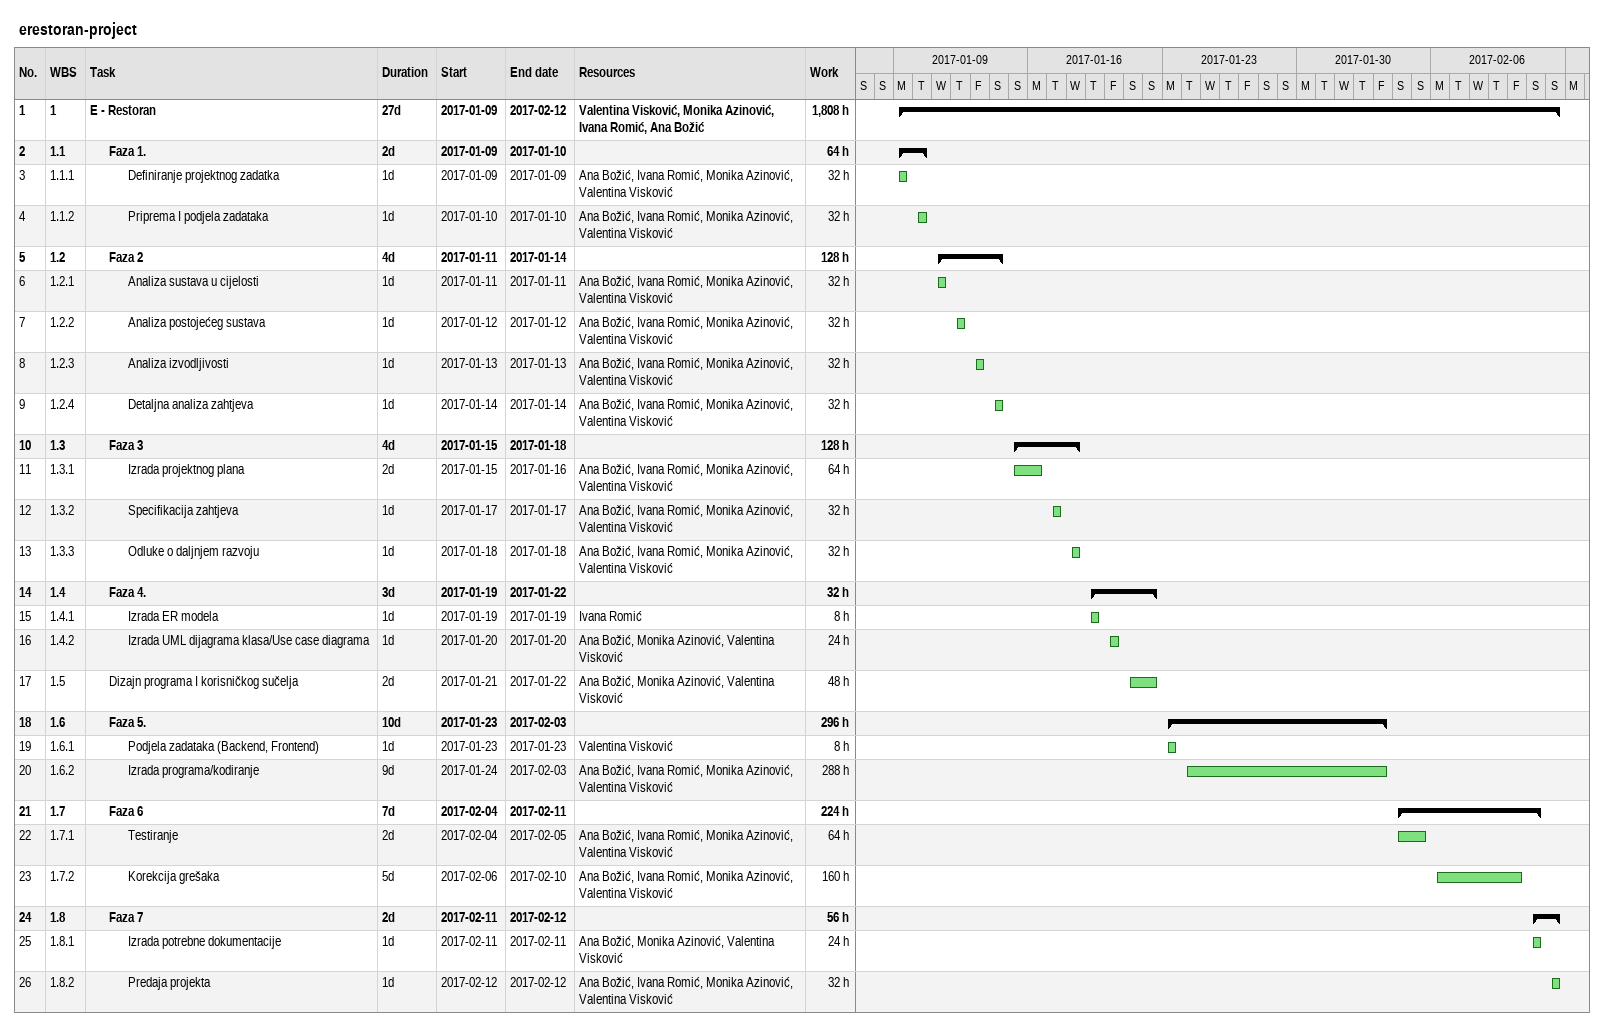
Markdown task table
erestoran-project

| ID | WBS | Task | Duration | Start | Finish | Resources | Work (h) |
|---|---|---|---|---|---|---|---|
| 1 | 1 | **E - Restoran** | 27d | 2017-01-09 | 2017-02-12 | Valentina Visković, Monika Azinović, Ivana Romić, Ana Božić | 1808 |
| 2 | 1.1 | **Faza 1.** | 2d | 2017-01-09 | 2017-01-10 |  | 64 |
| 3 | 1.1.1 | Definiranje projektnog zadatka | 1d | 2017-01-09 | 2017-01-09 | Ana Božić, Ivana Romić, Monika Azinović, Valentina Visković | 32 |
| 4 | 1.1.2 | Priprema I podjela zadataka | 1d | 2017-01-10 | 2017-01-10 | Ana Božić, Ivana Romić, Monika Azinović, Valentina Visković | 32 |
| 5 | 1.2 | **Faza 2** | 4d | 2017-01-11 | 2017-01-14 |  | 128 |
| 6 | 1.2.1 | Analiza sustava u cijelosti | 1d | 2017-01-11 | 2017-01-11 | Ana Božić, Ivana Romić, Monika Azinović, Valentina Visković | 32 |
| 7 | 1.2.2 | Analiza postojećeg sustava | 1d | 2017-01-12 | 2017-01-12 | Ana Božić, Ivana Romić, Monika Azinović, Valentina Visković | 32 |
| 8 | 1.2.3 | Analiza izvodljivosti | 1d | 2017-01-13 | 2017-01-13 | Ana Božić, Ivana Romić, Monika Azinović, Valentina Visković | 32 |
| 9 | 1.2.4 | Detaljna analiza zahtjeva | 1d | 2017-01-14 | 2017-01-14 | Ana Božić, Ivana Romić, Monika Azinović, Valentina Visković | 32 |
| 10 | 1.3 | **Faza 3** | 4d | 2017-01-15 | 2017-01-18 |  | 128 |
| 11 | 1.3.1 | Izrada projektnog plana | 2d | 2017-01-15 | 2017-01-16 | Ana Božić, Ivana Romić, Monika Azinović, Valentina Visković | 64 |
| 12 | 1.3.2 | Specifikacija zahtjeva | 1d | 2017-01-17 | 2017-01-17 | Ana Božić, Ivana Romić, Monika Azinović, Valentina Visković | 32 |
| 13 | 1.3.3 | Odluke o daljnjem razvoju | 1d | 2017-01-18 | 2017-01-18 | Ana Božić, Ivana Romić, Monika Azinović, Valentina Visković | 32 |
| 14 | 1.4 | **Faza 4.** | 3d | 2017-01-19 | 2017-01-22 |  | 32 |
| 15 | 1.4.1 | Izrada ER modela | 1d | 2017-01-19 | 2017-01-19 | Ivana Romić | 8 |
| 16 | 1.4.2 | Izrada UML dijagrama klasa/Use case diagrama | 1d | 2017-01-20 | 2017-01-20 | Ana Božić, Monika Azinović, Valentina Visković | 24 |
| 17 | 1.5 | Dizajn programa I korisničkog sučelja | 2d | 2017-01-21 | 2017-01-22 | Ana Božić, Monika Azinović, Valentina Visković | 48 |
| 18 | 1.6 | **Faza 5.** | 10d | 2017-01-23 | 2017-02-03 |  | 296 |
| 19 | 1.6.1 | Podjela zadataka (Backend, Frontend) | 1d | 2017-01-23 | 2017-01-23 | Valentina Visković | 8 |
| 20 | 1.6.2 | Izrada programa/kodiranje | 9d | 2017-01-24 | 2017-02-03 | Ana Božić, Ivana Romić, Monika Azinović, Valentina Visković | 288 |
| 21 | 1.7 | **Faza 6** | 7d | 2017-02-04 | 2017-02-11 |  | 224 |
| 22 | 1.7.1 | Testiranje | 2d | 2017-02-04 | 2017-02-05 | Ana Božić, Ivana Romić, Monika Azinović, Valentina Visković | 64 |
| 23 | 1.7.2 | Korekcija grešaka | 5d | 2017-02-06 | 2017-02-10 | Ana Božić, Ivana Romić, Monika Azinović, Valentina Visković | 160 |
| 24 | 1.8 | **Faza 7** | 2d | 2017-02-11 | 2017-02-12 |  | 56 |
| 25 | 1.8.1 | Izrada potrebne dokumentacije | 1d | 2017-02-11 | 2017-02-11 | Ana Božić, Monika Azinović, Valentina Visković | 24 |
| 26 | 1.8.2 | Predaja projekta | 1d | 2017-02-12 | 2017-02-12 | Ana Božić, Ivana Romić, Monika Azinović, Valentina Visković | 32 |
